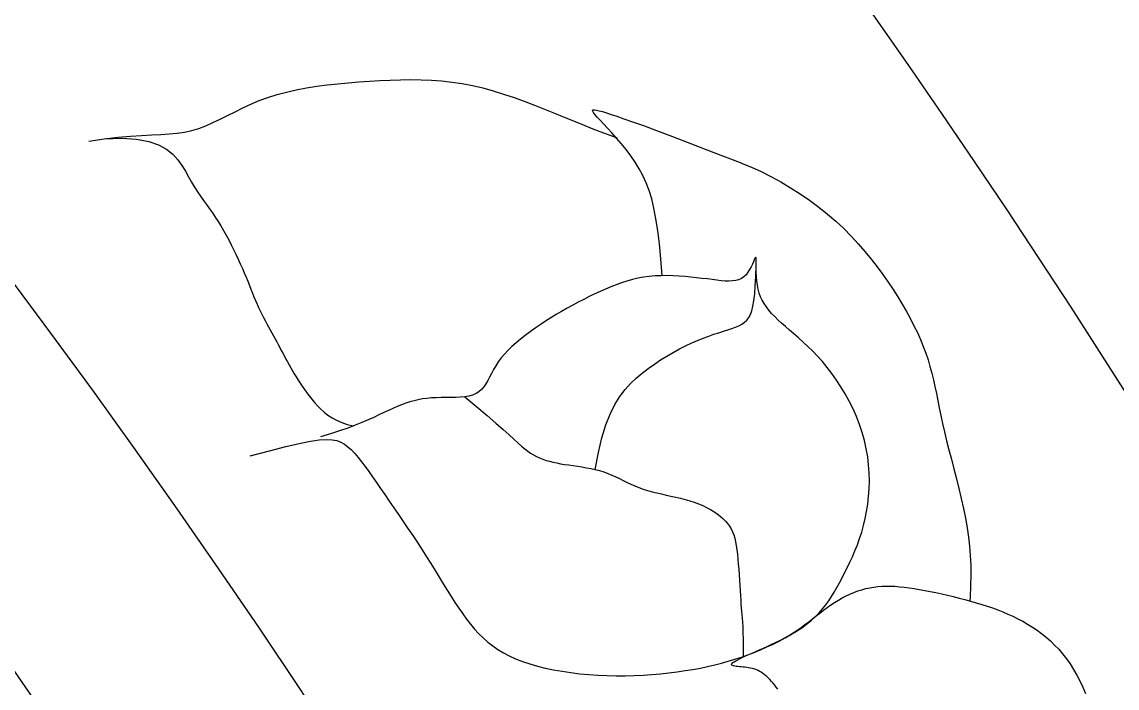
# Model space of a CAD drawing. Header units: feet. Extents: x 0 to 841, y 0 to 594.
# Drawn here: x 658.8 to 660.179, y 138.341 to 139.18 of the extents above; entities that cross this region are included whole.
import ezdxf

# ---------------------------------------------------------------- set-up
doc = ezdxf.new("R2010")
doc.units = ezdxf.units.FT
doc.header["$MEASUREMENT"] = 0
doc.layers.add('LOGO', color=7, linetype='Continuous')

# ---------------------------------------------------------------- blocks, each defined once
blk = doc.blocks.new('YOTA')
h = blk.add_hatch(color=1)
edge = h.paths.add_edge_path()
edge.add_arc((302.8865, 246.9749), 39.995, 0, 360)
edge = h.paths.add_edge_path(flags=16)
edge.add_arc((302.8865, 246.9749), 39.7003, 0, 360)
at = {"color": 2}
for points in [[(331.502, 268.7466), (331.564, 268.7554), (331.6195, 268.7617), (331.6693, 268.7661), (331.714, 268.7691), (331.7544, 268.7712), (331.791, 268.7731), (331.8247, 268.7752), (331.8561, 268.7782), (331.8858, 268.7825), (331.9147, 268.7889), (331.9432, 268.7976), (331.9716, 268.8084), (332.0002, 268.8209), (332.0291, 268.8347), (332.0586, 268.8494), (332.0887, 268.8646), (332.1198, 268.8798), (332.152, 268.8948), (332.1855, 268.9089), (332.2205, 268.922), (332.2571, 268.9335), (332.2952, 268.9436), (332.3345, 268.9524), (332.375, 268.96), (332.4162, 268.9666), (332.4581, 268.9721), (332.5005, 268.9768), (332.543, 268.9808), (332.5856, 268.9842), (332.628, 268.9871), (332.67, 268.9896), (332.7117, 268.9915), (332.7531, 268.9928), (332.7943, 268.9933), (332.8353, 268.9927), (332.8763, 268.991), (332.9174, 268.988), (332.9584, 268.9835), (332.9997, 268.9774), (333.0411, 268.9695), (333.0828, 268.9597), (333.1246, 268.9483), (333.1664, 268.9354), (333.208, 268.9213), (333.2493, 268.9064), (333.2901, 268.8909), (333.3304, 268.8749), (333.3699, 268.8589), (333.4085, 268.843), (333.446, 268.8275), (333.4824, 268.8127), (333.5176, 268.7987), (333.5519, 268.7854), (333.5853, 268.7731), (333.6179, 268.7616), (333.6216, 268.7604)], [(333.802, 268.2065), (333.7968, 268.2741), (333.791, 268.3342), (333.7847, 268.3875), (333.7775, 268.4348), (333.7695, 268.4769), (333.7604, 268.5146), (333.7501, 268.5485), (333.7384, 268.5795), (333.7252, 268.6083), (333.7104, 268.6357), (333.6938, 268.6623), (333.676, 268.6881), (333.6572, 268.7128), (333.6381, 268.7364), (333.619, 268.7586), (333.6005, 268.7792), (333.583, 268.7982), (333.5671, 268.8152), (333.553, 268.8301), (333.5414, 268.8427), (333.5327, 268.8529), (333.5268, 268.8609), (333.5237, 268.8666), (333.5234, 268.8704), (333.526, 268.8723), (333.5312, 268.8726), (333.5392, 268.8713), (333.5499, 268.8686), (333.5632, 268.8648), (333.5791, 268.8598), (333.5979, 268.8538), (333.6206, 268.8463), (333.6488, 268.8366), (333.6837, 268.8243), (333.7268, 268.8087), (333.7796, 268.7891), (333.8433, 268.7651), (333.9195, 268.736), (334.0094, 268.7013), (334.1146, 268.6602)], [(331.564, 268.7554), (331.6346, 268.7579), (331.6936, 268.754), (331.7423, 268.7448), (331.7819, 268.7311), (331.8138, 268.7137), (331.8392, 268.6936), (331.8594, 268.6716), (331.8757, 268.6485), (331.8895, 268.6253), (331.9019, 268.6027), (331.9141, 268.5816), (331.9263, 268.5618), (331.9384, 268.5431), (331.9505, 268.5253), (331.9625, 268.5082), (331.9744, 268.4915), (331.9861, 268.475), (331.9978, 268.4585), (332.0092, 268.4418), (332.0205, 268.4246), (332.0316, 268.4067), (332.0425, 268.3883), (332.0531, 268.3695), (332.0634, 268.3503), (332.0735, 268.3309), (332.0831, 268.3115), (332.0925, 268.2922), (332.1014, 268.273), (332.1099, 268.2542), (332.118, 268.2358), (332.1256, 268.218), (332.1327, 268.2007), (332.1396, 268.1839), (332.1461, 268.1677), (332.1525, 268.1519), (332.1586, 268.1365), (332.1647, 268.1216), (332.1708, 268.107), (332.1769, 268.0928), (332.1831, 268.0789), (332.1895, 268.0654), (332.1961, 268.0521), (332.2027, 268.0391), (332.2094, 268.0263), (332.2162, 268.0138), (332.2229, 268.0014), (332.2297, 267.9892), (332.2363, 267.9772), (332.243, 267.9653), (332.2494, 267.9535), (332.2558, 267.9417), (332.262, 267.9301), (332.2682, 267.9185), (332.2743, 267.9069), (332.2804, 267.8953), (332.2865, 267.8837), (332.2928, 267.8721), (332.2991, 267.8604), (332.3056, 267.8486), (332.3123, 267.8367), (332.3192, 267.8247), (332.3264, 267.8125), (332.3338, 267.8002), (332.3416, 267.7878), (332.3498, 267.7753), (332.3583, 267.7626), (332.3672, 267.7498), (332.3766, 267.737), (332.3865, 267.724), (332.3969, 267.7109), (332.4078, 267.6977), (332.4195, 267.6845), (332.4322, 267.6717), (332.446, 267.6592), (332.4611, 267.6474), (332.4778, 267.6363), (332.4962, 267.6262), (332.5165, 267.6172), (332.539, 267.6096), (332.5639, 267.6034)], [(334.1146, 268.6602), (334.1233, 268.6571), (334.1612, 268.6418), (334.1998, 268.6242), (334.2389, 268.6045), (334.2782, 268.5829), (334.3173, 268.5597), (334.356, 268.535), (334.3937, 268.5089), (334.4304, 268.4817), (334.4655, 268.4536), (334.4989, 268.4247), (334.5305, 268.3952), (334.5605, 268.3652), (334.5888, 268.3348), (334.6156, 268.3041), (334.641, 268.2733), (334.6649, 268.2424), (334.6875, 268.2116), (334.7088, 268.1811), (334.7289, 268.1508), (334.7479, 268.121), (334.7657, 268.0916), (334.7825, 268.0626), (334.7981, 268.034), (334.8126, 268.0058), (334.826, 267.9779), (334.8383, 267.9503), (334.8495, 267.9229), (334.8597, 267.8958), (334.8688, 267.869), (334.8768, 267.8424), (334.884, 267.8157), (334.8905, 267.7889), (334.8965, 267.7617), (334.9024, 267.734), (334.9081, 267.7054), (334.9141, 267.6759), (334.9204, 267.6453), (334.9272, 267.6132), (334.9349, 267.5797), (334.9434, 267.5444), (334.9527, 267.5077), (334.9625, 267.4698), (334.9726, 267.431), (334.9828, 267.3916), (334.9927, 267.3518), (335.0022, 267.312), (335.0111, 267.2724), (335.019, 267.2333), (335.0259, 267.195), (335.0314, 267.1576), (335.0355, 267.1206), (335.0384, 267.0833), (335.04, 267.045), (335.0404, 267.0049), (335.0396, 266.9623), (335.0376, 266.9166), (335.0366, 266.9012)], [(332.1489, 267.4832), (332.2268, 267.5041), (332.2922, 267.5207), (332.3464, 267.5333), (332.3908, 267.5421), (332.4267, 267.5473), (332.4556, 267.5493), (332.4787, 267.5483), (332.4976, 267.5446), (332.5135, 267.5384), (332.5277, 267.53), (332.5416, 267.5195), (332.5553, 267.5073), (332.569, 267.4932), (332.5828, 267.4775), (332.5967, 267.4601), (332.611, 267.4413), (332.6256, 267.421), (332.6407, 267.3995), (332.6564, 267.3767), (332.6728, 267.3527), (332.6899, 267.3278), (332.7077, 267.3019), (332.726, 267.2752), (332.7447, 267.2479), (332.7636, 267.2202), (332.7826, 267.192), (332.8016, 267.1637), (332.8203, 267.1353), (332.8388, 267.1069), (332.8568, 267.0788), (332.8742, 267.051), (332.8912, 267.0236), (332.9076, 266.9966), (332.9238, 266.9703), (332.9396, 266.9446), (332.9553, 266.9196), (332.9709, 266.8953), (332.9864, 266.8719), (333.002, 266.8495), (333.0177, 266.828), (333.0336, 266.8076), (333.0499, 266.7882), (333.0668, 266.7699), (333.0844, 266.7526), (333.1029, 266.7363), (333.1224, 266.7209), (333.1432, 266.7066), (333.1654, 266.6932), (333.1891, 266.6807), (333.2145, 266.6692), (333.2419, 266.6585), (333.2709, 266.6488), (333.3015, 266.6399), (333.3334, 266.632), (333.3666, 266.6249), (333.4007, 266.6188), (333.4357, 266.6136), (333.4714, 266.6093), (333.5075, 266.6059), (333.544, 266.6034), (333.5806, 266.6019), (333.6171, 266.6012), (333.6536, 266.6013), (333.6898, 266.6022), (333.7257, 266.6039), (333.761, 266.6062), (333.7957, 266.6092), (333.8297, 266.6128), (333.8627, 266.6169), (333.8948, 266.6215), (333.9258, 266.6265), (333.9557, 266.632), (333.9848, 266.638), (334.013, 266.6445), (334.0405, 266.6516), (334.0675, 266.6591), (334.0939, 266.6672), (334.12, 266.6759), (334.1459, 266.6852), (334.1716, 266.695), (334.1972, 266.7055), (334.2226, 266.7166), (334.2476, 266.7282), (334.2722, 266.7404), (334.296, 266.753), (334.3191, 266.7661), (334.3411, 266.7797), (334.3621, 266.7937), (334.3817, 266.808), (334.3999, 266.8228), (334.4166, 266.8378), (334.4318, 266.8532), (334.4458, 266.869), (334.4587, 266.8852), (334.4707, 266.9019), (334.4821, 266.9191), (334.4929, 266.9368), (334.5033, 266.9551), (334.5136, 266.974), (334.5239, 266.9935), (334.5344, 267.0138), (334.5449, 267.0347), (334.5554, 267.0564), (334.5657, 267.0789), (334.5757, 267.1022), (334.5853, 267.1263), (334.5943, 267.1513), (334.6027, 267.1771), (334.6103, 267.2039), (334.617, 267.2317), (334.6227, 267.2604), (334.6273, 267.2899), (334.6307, 267.3203), (334.6328, 267.3512), (334.6335, 267.3828), (334.6328, 267.4147), (334.6306, 267.447), (334.6268, 267.4795), (334.6212, 267.512), (334.614, 267.5446), (334.6048, 267.577), (334.594, 267.6091), (334.5816, 267.6408), (334.5679, 267.6719), (334.5529, 267.7024), (334.5367, 267.7319), (334.5197, 267.7604), (334.5019, 267.7878), (334.4834, 267.8139), (334.4645, 267.8385), (334.4453, 267.8615), (334.4258, 267.8831), (334.4064, 267.9033), (334.387, 267.9222), (334.3679, 267.94), (334.3493, 267.9568), (334.3311, 267.9726), (334.3137, 267.9877), (334.2971, 268.002), (334.2815, 268.0159), (334.267, 268.0292), (334.2537, 268.0423), (334.2414, 268.0552), (334.2303, 268.068), (334.2204, 268.081), (334.2115, 268.0942), (334.2039, 268.1078), (334.1973, 268.1219), (334.1919, 268.1367), (334.1876, 268.1523), (334.1844, 268.1687), (334.1821, 268.1856), (334.1807, 268.2025), (334.1798, 268.2189), (334.1794, 268.2343), (334.1793, 268.2483), (334.1793, 268.2603), (334.1792, 268.27), (334.1788, 268.2768), (334.178, 268.2802), (334.1766, 268.28), (334.1746, 268.2766), (334.1719, 268.2704), (334.1685, 268.2622), (334.1642, 268.2525), (334.1592, 268.2419), (334.1533, 268.2309), (334.1464, 268.2202), (334.1387, 268.2103), (334.1299, 268.2018), (334.1201, 268.1952), (334.1092, 268.1903), (334.0972, 268.1871), (334.0842, 268.1853), (334.0701, 268.1847), (334.0549, 268.1851), (334.0385, 268.1863), (334.0211, 268.1882), (334.0025, 268.1906), (333.9828, 268.1932), (333.9619, 268.1958), (333.9401, 268.1984), (333.9175, 268.2009), (333.8942, 268.203), (333.8704, 268.2048), (333.8464, 268.206), (333.8222, 268.2066), (333.798, 268.2064), (333.7741, 268.2054), (333.7506, 268.2033), (333.7275, 268.2002), (333.705, 268.1961), (333.6828, 268.1909), (333.661, 268.1848), (333.6393, 268.1779), (333.6179, 268.1702), (333.5965, 268.1618), (333.5751, 268.1528), (333.5535, 268.1432), (333.5319, 268.133), (333.5099, 268.1224), (333.4878, 268.1114), (333.4656, 268.0999), (333.4433, 268.0881), (333.4211, 268.0759), (333.399, 268.0633), (333.377, 268.0504), (333.3552, 268.0372), (333.3338, 268.0237), (333.3128, 268.0099), (333.2922, 267.9959), (333.2721, 267.9816), (333.2527, 267.9671), (333.2341, 267.9524), (333.2164, 267.9375), (333.1997, 267.9225), (333.1841, 267.9073), (333.1697, 267.8919), (333.1566, 267.8764), (333.1449, 267.8609), (333.1347, 267.8452), (333.1257, 267.8297), (333.1176, 267.8145), (333.11, 267.7998), (333.1025, 267.7858), (333.0948, 267.7727), (333.0866, 267.7607), (333.0776, 267.75), (333.0673, 267.7408), (333.0555, 267.7332), (333.0419, 267.7275), (333.0266, 267.7234), (333.01, 267.7206), (332.9922, 267.7189), (332.9736, 267.7179), (332.9544, 267.7176), (332.9349, 267.7175), (332.9153, 267.7173), (332.896, 267.7169), (332.877, 267.716), (332.8588, 267.7143), (332.8411, 267.7118), (332.8239, 267.7086), (332.807, 267.7045), (332.7903, 267.6998), (332.7736, 267.6943), (332.7568, 267.6882), (332.7398, 267.6813), (332.7224, 267.6738), (332.7045, 267.6657), (332.6859, 267.6569), (332.6662, 267.6476), (332.6453, 267.6378), (332.6226, 267.6275), (332.5979, 267.6169), (332.5707, 267.606), (332.5408, 267.5948), (332.5078, 267.5834), (332.4713, 267.5719), (332.4311, 267.5604)], [(333.5338, 267.4286), (333.5465, 267.4968), (333.5608, 267.5561), (333.5766, 267.6074), (333.594, 267.6514), (333.6126, 267.6892), (333.6325, 267.7216), (333.6535, 267.7495), (333.6755, 267.7738), (333.6983, 267.7954), (333.722, 267.8151), (333.7462, 267.8338), (333.771, 267.8515), (333.7961, 267.8683), (333.8214, 267.884), (333.8466, 267.8987), (333.8717, 267.9124), (333.8965, 267.925), (333.9207, 267.9365), (333.9444, 267.9468), (333.9671, 267.956), (333.989, 267.9641), (334.0097, 267.9712), (334.0294, 267.9776), (334.048, 267.9834), (334.0653, 267.989), (334.0815, 267.9944), (334.0963, 268), (334.1098, 268.0059), (334.122, 268.0124), (334.1327, 268.0197), (334.1419, 268.0281), (334.1498, 268.0381), (334.1565, 268.0503), (334.162, 268.0653), (334.1666, 268.0837), (334.1703, 268.1061), (334.1734, 268.1332), (334.1758, 268.1655), (334.1777, 268.2037), (334.1793, 268.2483)], [(333.01, 267.7206), (333.0588, 267.6802), (333.1002, 267.6453), (333.135, 267.6153), (333.1639, 267.5898), (333.1879, 267.5682), (333.2077, 267.5501), (333.2243, 267.535), (333.2384, 267.5223), (333.2509, 267.5116), (333.2627, 267.5024), (333.2744, 267.4942), (333.2862, 267.487), (333.2983, 267.4805), (333.3107, 267.4749), (333.3234, 267.4698), (333.3366, 267.4654), (333.3502, 267.4615), (333.3644, 267.458), (333.3792, 267.4549), (333.3946, 267.4521), (333.4108, 267.4494), (333.4276, 267.4469), (333.4449, 267.4444), (333.4625, 267.4418), (333.4804, 267.439), (333.4983, 267.436), (333.5162, 267.4325), (333.5338, 267.4286), (333.5512, 267.4241), (333.5681, 267.4189), (333.5844, 267.4131), (333.6002, 267.4065), (333.6158, 267.3996), (333.6311, 267.3923), (333.6464, 267.3848), (333.6617, 267.3772), (333.6772, 267.3698), (333.693, 267.3627), (333.7093, 267.3559), (333.7261, 267.3497), (333.7437, 267.3442), (333.7618, 267.3392), (333.7804, 267.3347), (333.7993, 267.3304), (333.8185, 267.3263), (333.8377, 267.3222), (333.857, 267.3181), (333.876, 267.3137), (333.8948, 267.3089), (333.9132, 267.3035), (333.931, 267.2976), (333.9483, 267.2911), (333.9649, 267.284), (333.9807, 267.2763), (333.9958, 267.2682), (334.0099, 267.2597), (334.0231, 267.2507), (334.0353, 267.2414), (334.0463, 267.2317), (334.0562, 267.2218), (334.0649, 267.2116), (334.0724, 267.2011), (334.0789, 267.19), (334.0845, 267.1784), (334.0892, 267.166), (334.0932, 267.1528), (334.0966, 267.1386), (334.0995, 267.1233), (334.102, 267.1068), (334.1041, 267.0889), (334.1061, 267.0697), (334.1078, 267.0493), (334.1094, 267.0282), (334.1109, 267.0066), (334.1123, 266.985), (334.1136, 266.9637), (334.1148, 266.943), (334.116, 266.9232), (334.1173, 266.9048), (334.1185, 266.8881), (334.1198, 266.8732), (334.1211, 266.8594), (334.1224, 266.8458), (334.1235, 266.8315), (334.1246, 266.8154), (334.1255, 266.7969), (334.1262, 266.7748), (334.1267, 266.7483), (334.1268, 266.7164), (334.1267, 266.6783)], [(334.266, 266.5474), (334.26, 266.5553), (334.2538, 266.5633), (334.2474, 266.571), (334.2408, 266.5785), (334.2341, 266.5858), (334.2272, 266.5927), (334.2202, 266.5992), (334.2132, 266.6051), (334.2061, 266.6106), (334.199, 266.6154), (334.1918, 266.6195), (334.1847, 266.623), (334.1775, 266.6259), (334.1704, 266.6284), (334.1632, 266.6303), (334.1559, 266.632), (334.1487, 266.6333), (334.1414, 266.6343), (334.1341, 266.6352), (334.1268, 266.6359), (334.1195, 266.6366), (334.1123, 266.6373), (334.1054, 266.638), (334.099, 266.6388), (334.0933, 266.6397), (334.0884, 266.6408), (334.0845, 266.6422), (334.0819, 266.6438), (334.0805, 266.6457), (334.0808, 266.648), (334.0826, 266.6507), (334.0862, 266.6538), (334.0912, 266.6574), (334.0978, 266.6613), (334.1057, 266.6655), (334.1149, 266.6702), (334.1254, 266.6752), (334.137, 266.6805), (334.1497, 266.6862), (334.1634, 266.6922), (334.178, 266.6985), (334.1933, 266.7051), (334.2093, 266.7121), (334.2258, 266.7195), (334.2427, 266.7273), (334.2598, 266.7355), (334.2769, 266.7441), (334.294, 266.7532), (334.311, 266.7629), (334.3276, 266.773), (334.3438, 266.7837), (334.3596, 266.7947), (334.375, 266.8062), (334.3902, 266.8178), (334.4052, 266.8295), (334.42, 266.8412), (334.4348, 266.8527), (334.4495, 266.864), (334.4642, 266.875), (334.4791, 266.8854), (334.4941, 266.8953), (334.5093, 266.9046), (334.5247, 266.9133), (334.5401, 266.9213), (334.5557, 266.9286), (334.5715, 266.9352), (334.5873, 266.9412), (334.6032, 266.9463), (334.6192, 266.9507), (334.6354, 266.9543), (334.6516, 266.9571), (334.6679, 266.9591), (334.6845, 266.9603), (334.7014, 266.9608), (334.7186, 266.9607), (334.7363, 266.9599), (334.7545, 266.9585), (334.7733, 266.9566), (334.7928, 266.954), (334.813, 266.951), (334.834, 266.9476), (334.8557, 266.9437), (334.878, 266.9393), (334.9007, 266.9347), (334.9237, 266.9296), (334.947, 266.9243), (334.9704, 266.9186), (334.9937, 266.9128), (335.0168, 266.9067), (335.0397, 266.9004), (335.0622, 266.8939), (335.0843, 266.8872), (335.1061, 266.8803), (335.1274, 266.873), (335.1485, 266.8654), (335.1692, 266.8573), (335.1896, 266.8487), (335.2097, 266.8396), (335.2296, 266.8299), (335.2491, 266.8195), (335.2685, 266.8084), (335.2875, 266.7966), (335.3062, 266.7839), (335.3245, 266.7704), (335.3424, 266.7561), (335.3598, 266.7407), (335.3767, 266.7244), (335.3931, 266.7071), (335.4089, 266.6887), (335.4241, 266.6691), (335.4386, 266.6484), (335.4524, 266.6267), (335.4655, 266.6039), (335.4779, 266.5802), (335.4895, 266.5556), (335.5004, 266.5303)]]:
    blk.add_lwpolyline(points, dxfattribs=at)
at = {"color": 1}
for centre, radius in [((302.8815, 246.9749), 40.0001), ((302.8815, 246.9749), 40), ((302.8865, 246.9749), 39.995)]:
    blk.add_circle(centre, radius, dxfattribs=at)
at = {"color": 2}
for radius in [39.7003, 38.793]:
    blk.add_circle((302.8865, 246.9749), radius, dxfattribs=at)
for radius, start, end in [(35.3718, 29.81402, 89.30347), (34.4645, 31.50575, 87.61173)]:
    blk.add_arc((302.8865, 246.9749), radius, start, end, dxfattribs=at)

msp = doc.modelspace()

# ---------------------------------------------------------------- linework, layer by layer
at = {"layer": 'LOGO', "color": 1}
msp.add_circle((649.9138, 132.2024), 12.5548, dxfattribs=at)

# ---------------------------------------------------------------- block references
at = {"layer": 'LOGO', "xscale": 0.3139103563735262, "yscale": 0.3139103563735262, "zscale": 0.3139103563735262}
msp.add_blockref('YOTA', (554.8225, 54.668), dxfattribs=at)

doc.saveas('drawing.dxf')
